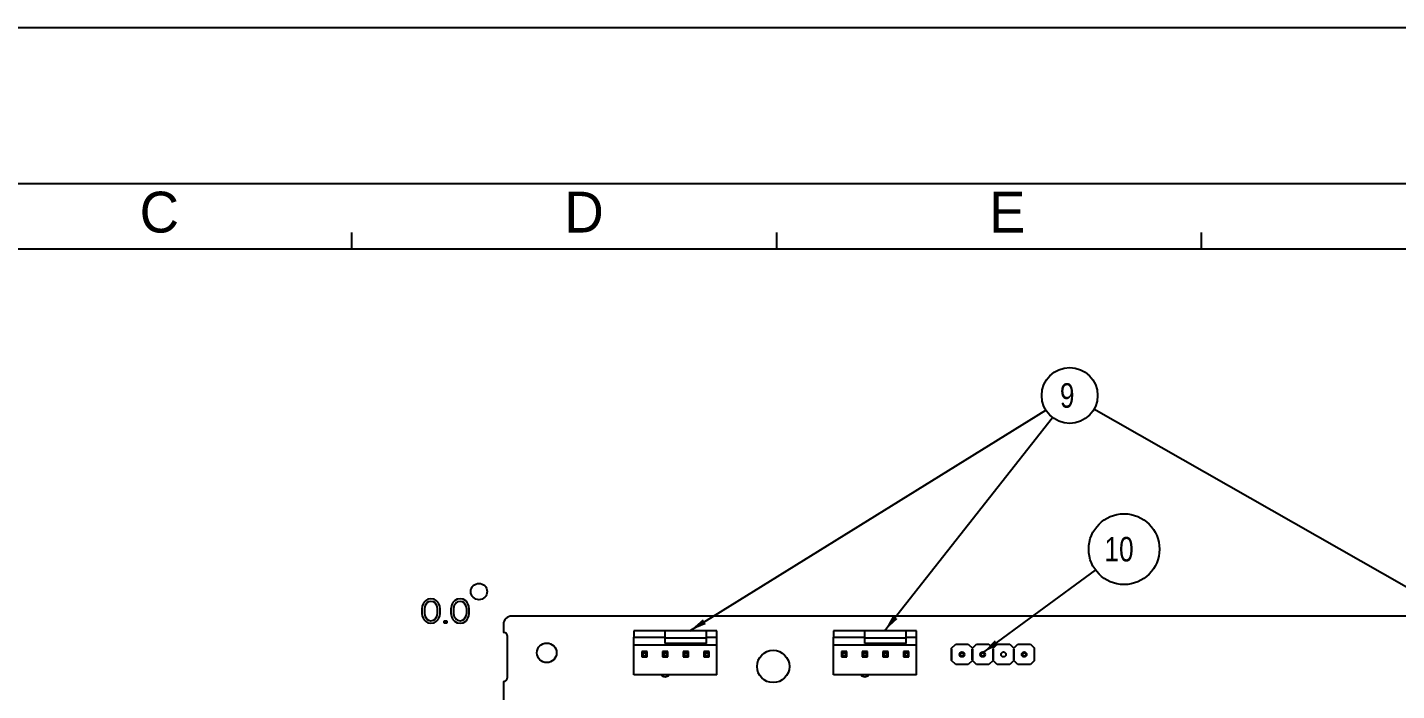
# Model space of a CAD drawing. Header units: millimetres. Extents: x 0 to 841, y 0 to 594.
# Drawn here: x 142.1 to 309.7, y 512.8 to 594 of the extents above; entities that cross this region are included whole.
import ezdxf

# ---------------------------------------------------------------- set-up
doc = ezdxf.new("R2010")
doc.units = ezdxf.units.MM
doc.header["$LTSCALE"] = 46.255
doc.layers.get('0').update_dxf_attribs({"linetype": 'CONTINUOUS'})
doc.layers.add('ASSEM_MEM', color=7, linetype='CONTINUOUS')
doc.layers.add('DETAIL', color=7, linetype='CONTINUOUS')
doc.styles.get("Standard").update_dxf_attribs({"font": 'txt', "width": 0.8})
doc.styles.add('TEXTSTYLE_2', font='txt')
doc.dimstyles.get("Standard").update_dxf_attribs({"dimtxt": 3, "dimasz": 2.1, "dimexe": 2, "dimexo": 1, "dimtad": 1, "dimzin": 0, "dimdsep": 46, "dimtxsty": 'STANDARD', "dimblk": '_FILLED', "dimblk1": '_FILLED', "dimblk2": '_FILLED', "dimcen": 0.09, "dimazin": 0, "dimtol": 1, "dimtp": 0.01, "dimtm": 0.01, "dimtfac": 1, "dimtofl": 0, "dimtmove": 0, "dimatfit": 3, "dimldrblk": '_FILLED', "dimfxl": 1, "dimtolj": 1, "dimtzin": 0, "dimarcsym": 0})

# ---------------------------------------------------------------- blocks, each defined once
blk = doc.blocks.new('_FILLED')
at = {"color": 0, "linetype": 'BYBLOCK'}
blk.add_solid([(0, 0), (-1, 0.167), (-1, -0.167)], dxfattribs=at)
blk = doc.blocks.new('BALLOON_BL12', base_point=(269.71, 548.93))
at = {"layer": 'DETAIL', "color": 7, "linetype": 'CONTINUOUS'}
blk.add_circle((269.71, 548.93), 3.42, dxfattribs=at)
at = {"layer": 'DETAIL', "color": 7, "linetype": 'CONTINUOUS', "insert": (268.51, 550.43), "char_height": 3, "width": 2.4, "attachment_point": 1, "line_spacing_factor": 0.9}
blk.add_mtext('9', dxfattribs=at)
blk = doc.blocks.new('BALLOON_BL13', base_point=(276.37, 530.11))
at = {"layer": 'DETAIL', "color": 7, "linetype": 'CONTINUOUS'}
blk.add_circle((276.37, 530.11), 4.33, dxfattribs=at)
at = {"layer": 'DETAIL', "color": 7, "linetype": 'CONTINUOUS', "insert": (273.97, 531.61), "char_height": 3, "width": 4.8, "attachment_point": 1, "line_spacing_factor": 0.9}
blk.add_mtext('10', dxfattribs=at)

msp = doc.modelspace()

# ---------------------------------------------------------------- linework, layer by layer
at = {"color": 7, "linetype": 'CONTINUOUS'}
for p, q in [((0, 594), (841, 594)), ((16.34, 574.88), (819.34, 574.88)), ((181.84, 566.88), (181.84, 568.88)), ((233.84, 566.88), (233.84, 568.88)), ((285.84, 566.88), (285.84, 568.88)), ((25.84, 566.88), (809.34, 566.88))]:
    msp.add_line(p, q, dxfattribs=at)
at = {"layer": 'ASSEM_MEM', "color": 40, "linetype": 'CONTINUOUS'}
for p, q in [((190.45, 523.14), (190.39, 522.82)), ((190.51, 523.33), (190.45, 523.14)), ((190.64, 523.59), (190.51, 523.33)), ((190.83, 523.78), (190.64, 523.59)), ((190.76, 523.14), (190.7, 522.76)), ((191.01, 523.52), (190.76, 523.14)), ((191.14, 523.97), (190.83, 523.78)), ((191.2, 523.65), (191.01, 523.52)), ((191.51, 524.03), (191.14, 523.97)), ((191.51, 523.72), (191.2, 523.65)), ((191.89, 523.97), (191.51, 524.03)), ((191.83, 523.65), (191.51, 523.72)), ((192.01, 523.52), (191.83, 523.65)), ((192.2, 523.78), (191.89, 523.97)), ((192.26, 523.14), (192.01, 523.52)), ((192.39, 523.59), (192.2, 523.78)), ((192.33, 522.76), (192.26, 523.14)), ((192.51, 523.33), (192.39, 523.59)), ((192.58, 523.14), (192.51, 523.33)), ((192.64, 522.82), (192.58, 523.14)), ((194.01, 523.14), (193.95, 522.82)), ((194.08, 523.33), (194.01, 523.14)), ((194.2, 523.59), (194.08, 523.33)), ((194.39, 523.78), (194.2, 523.59)), ((194.33, 523.14), (194.26, 522.76)), ((194.58, 523.52), (194.33, 523.14)), ((194.7, 523.97), (194.39, 523.78)), ((194.76, 523.65), (194.58, 523.52)), ((195.08, 524.03), (194.7, 523.97)), ((195.08, 523.72), (194.76, 523.65)), ((195.45, 523.97), (195.08, 524.03)), ((195.39, 523.65), (195.08, 523.72)), ((195.58, 523.52), (195.39, 523.65)), ((195.76, 523.78), (195.45, 523.97)), ((195.83, 523.14), (195.58, 523.52)), ((195.95, 523.59), (195.76, 523.78)), ((195.89, 522.76), (195.83, 523.14)), ((196.08, 523.33), (195.95, 523.59)), ((196.14, 523.14), (196.08, 523.33)), ((196.2, 522.82), (196.14, 523.14)), ((190.39, 522.82), (190.39, 522.25)), ((190.39, 522.25), (190.45, 521.93)), ((190.45, 521.93), (190.51, 521.74)), ((190.51, 521.74), (190.64, 521.48)), ((190.64, 521.48), (190.83, 521.29)), ((190.7, 522.76), (190.7, 522.31)), ((190.7, 522.31), (190.76, 521.93)), ((190.76, 521.93), (191.01, 521.55)), ((191.01, 521.55), (191.2, 521.42)), ((191.2, 521.42), (191.51, 521.35)), ((191.51, 521.35), (191.83, 521.42)), ((191.83, 521.42), (192.01, 521.55)), ((192.01, 521.55), (192.26, 521.93)), ((192.2, 521.29), (192.39, 521.48)), ((192.26, 521.93), (192.33, 522.31)), ((192.33, 522.31), (192.33, 522.76)), ((192.39, 521.48), (192.51, 521.74)), ((192.51, 521.74), (192.58, 521.93)), ((192.58, 521.93), (192.64, 522.25)), ((192.64, 522.25), (192.64, 522.82)), ((193.14, 521.03), (193.14, 521.35)), ((193.14, 521.35), (193.45, 521.35)), ((193.45, 521.35), (193.45, 521.03)), ((193.95, 522.82), (193.95, 522.25)), ((193.95, 522.25), (194.01, 521.93)), ((194.01, 521.93), (194.08, 521.74)), ((194.08, 521.74), (194.2, 521.48)), ((194.2, 521.48), (194.39, 521.29)), ((194.26, 522.76), (194.26, 522.31)), ((194.26, 522.31), (194.33, 521.93)), ((194.33, 521.93), (194.58, 521.55)), ((194.58, 521.55), (194.76, 521.42)), ((194.76, 521.42), (195.08, 521.35)), ((195.08, 521.35), (195.39, 521.42)), ((195.39, 521.42), (195.58, 521.55)), ((195.58, 521.55), (195.83, 521.93)), ((195.76, 521.29), (195.95, 521.48)), ((195.83, 521.93), (195.89, 522.31)), ((195.89, 522.31), (195.89, 522.76)), ((195.95, 521.48), (196.08, 521.74)), ((196.08, 521.74), (196.14, 521.93)), ((196.14, 521.93), (196.2, 522.25)), ((196.2, 522.25), (196.2, 522.82)), ((190.83, 521.29), (191.14, 521.1)), ((191.14, 521.1), (191.51, 521.03)), ((191.51, 521.03), (191.89, 521.1)), ((191.89, 521.1), (192.2, 521.29)), ((193.45, 521.03), (193.14, 521.03)), ((194.39, 521.29), (194.7, 521.1)), ((194.7, 521.1), (195.08, 521.03)), ((195.08, 521.03), (195.45, 521.1)), ((195.45, 521.1), (195.76, 521.29))]:
    msp.add_line(p, q, dxfattribs=at)
at = {"layer": 'ASSEM_MEM', "color": 3, "linetype": 'CONTINUOUS'}
for p, q in [((369.39, 521.92), (201.39, 521.92)), ((200.39, 520.92), (200.39, 519.92)), ((200.89, 514.42), (200.89, 519.42)), ((200.39, 513.92), (200.39, 510.37))]:
    msp.add_line(p, q, dxfattribs=at)
at = {"layer": 'ASSEM_MEM', "color": 7, "linetype": 'CONTINUOUS'}
for p, q in [((216.36, 520.12), (216.36, 519.35)), ((226.52, 520.12), (216.36, 520.12)), ((220.17, 518.57), (220.17, 520.12)), ((225.25, 518.57), (225.25, 520.12)), ((226.52, 514.71), (226.52, 520.12)), ((240.81, 520.12), (240.81, 519.35)), ((250.97, 520.12), (240.81, 520.12)), ((244.62, 518.57), (244.62, 520.12)), ((249.7, 518.57), (249.7, 520.12)), ((250.97, 514.71), (250.97, 520.12)), ((216.36, 519.35), (220.17, 519.35)), ((216.36, 514.71), (216.36, 519.34)), ((226.52, 518.36), (216.36, 518.36)), ((220.17, 519.25), (225.25, 519.25)), ((220.17, 518.58), (225.25, 518.58)), ((225.25, 518.57), (220.17, 518.57)), ((225.25, 519.35), (226.52, 519.35)), ((240.81, 519.35), (244.62, 519.35)), ((240.81, 514.71), (240.81, 519.34)), ((250.97, 518.36), (240.81, 518.36)), ((244.62, 519.25), (249.7, 519.25)), ((244.62, 518.58), (249.7, 518.58)), ((249.7, 518.57), (244.62, 518.57)), ((249.7, 519.35), (250.97, 519.35)), ((255.25, 517.97), (255.75, 518.47)), ((255.75, 518.47), (257.29, 518.47)), ((257.29, 518.47), (257.79, 517.97)), ((257.79, 517.97), (258.29, 518.47)), ((258.29, 518.47), (259.83, 518.47)), ((259.83, 518.47), (260.33, 517.97)), ((260.33, 517.97), (260.83, 518.47)), ((260.83, 518.47), (262.37, 518.47)), ((262.37, 518.47), (262.87, 517.97)), ((262.87, 517.97), (263.37, 518.47)), ((263.37, 518.47), (264.91, 518.47)), ((264.91, 518.47), (265.41, 517.97)), ((217.31, 517.57), (217.31, 516.92)), ((217.46, 517.42), (217.31, 517.57)), ((217.96, 517.57), (217.31, 517.57)), ((217.31, 516.92), (217.46, 517.07)), ((217.31, 516.92), (217.96, 516.92)), ((217.46, 517.42), (217.46, 517.07)), ((217.46, 517.42), (217.81, 517.42)), ((217.46, 517.07), (217.81, 517.07)), ((217.96, 517.57), (217.81, 517.42)), ((217.81, 517.42), (217.81, 517.07)), ((217.96, 516.92), (217.81, 517.07)), ((217.96, 516.92), (217.96, 517.57)), ((219.85, 517.57), (219.85, 516.92)), ((220, 517.42), (219.85, 517.57)), ((220.5, 517.57), (219.85, 517.57)), ((219.85, 516.92), (220, 517.07)), ((219.85, 516.92), (220.5, 516.92)), ((220, 517.42), (220, 517.07)), ((220, 517.42), (220.35, 517.42)), ((220, 517.07), (220.35, 517.07)), ((220.5, 517.57), (220.35, 517.42)), ((220.35, 517.42), (220.35, 517.07)), ((220.5, 516.92), (220.35, 517.07)), ((220.5, 516.92), (220.5, 517.57)), ((222.39, 517.57), (222.39, 516.92)), ((222.54, 517.42), (222.39, 517.57)), ((223.04, 517.57), (222.39, 517.57)), ((222.39, 516.92), (222.54, 517.07)), ((222.39, 516.92), (223.04, 516.92)), ((222.54, 517.42), (222.54, 517.07)), ((222.54, 517.42), (222.89, 517.42)), ((222.54, 517.07), (222.89, 517.07)), ((223.04, 517.57), (222.89, 517.42)), ((222.89, 517.42), (222.89, 517.07)), ((223.04, 516.92), (222.89, 517.07)), ((223.04, 516.92), (223.04, 517.57)), ((224.93, 517.57), (224.93, 516.92)), ((225.08, 517.42), (224.93, 517.57)), ((225.58, 517.57), (224.93, 517.57)), ((224.93, 516.92), (225.08, 517.07)), ((224.93, 516.92), (225.58, 516.92)), ((225.08, 517.42), (225.08, 517.07)), ((225.08, 517.42), (225.43, 517.42)), ((225.08, 517.07), (225.43, 517.07)), ((225.58, 517.57), (225.43, 517.42)), ((225.43, 517.42), (225.43, 517.07)), ((225.58, 516.92), (225.43, 517.07)), ((225.58, 516.92), (225.58, 517.57)), ((241.76, 517.57), (241.76, 516.92)), ((241.91, 517.42), (241.76, 517.57)), ((242.41, 517.57), (241.76, 517.57)), ((241.76, 516.92), (241.91, 517.07)), ((241.76, 516.92), (242.41, 516.92)), ((241.91, 517.42), (241.91, 517.07)), ((241.91, 517.42), (242.26, 517.42)), ((241.91, 517.07), (242.26, 517.07)), ((242.41, 517.57), (242.26, 517.42)), ((242.26, 517.42), (242.26, 517.07)), ((242.41, 516.92), (242.26, 517.07)), ((242.41, 516.92), (242.41, 517.57)), ((244.3, 517.57), (244.3, 516.92)), ((244.45, 517.42), (244.3, 517.57)), ((244.95, 517.57), (244.3, 517.57)), ((244.3, 516.92), (244.45, 517.07)), ((244.3, 516.92), (244.95, 516.92)), ((244.45, 517.42), (244.45, 517.07)), ((244.45, 517.42), (244.8, 517.42)), ((244.45, 517.07), (244.8, 517.07)), ((244.95, 517.57), (244.8, 517.42)), ((244.8, 517.42), (244.8, 517.07)), ((244.95, 516.92), (244.8, 517.07)), ((244.95, 516.92), (244.95, 517.57)), ((246.84, 517.57), (246.84, 516.92)), ((246.99, 517.42), (246.84, 517.57)), ((247.49, 517.57), (246.84, 517.57)), ((246.84, 516.92), (246.99, 517.07)), ((246.84, 516.92), (247.49, 516.92)), ((246.99, 517.42), (246.99, 517.07)), ((246.99, 517.42), (247.34, 517.42)), ((246.99, 517.07), (247.34, 517.07)), ((247.49, 517.57), (247.34, 517.42)), ((247.34, 517.42), (247.34, 517.07)), ((247.49, 516.92), (247.34, 517.07)), ((247.49, 516.92), (247.49, 517.57)), ((249.38, 517.57), (249.38, 516.92)), ((249.53, 517.42), (249.38, 517.57)), ((250.03, 517.57), (249.38, 517.57)), ((249.38, 516.92), (249.53, 517.07)), ((249.38, 516.92), (250.03, 516.92)), ((249.53, 517.42), (249.53, 517.07)), ((249.53, 517.42), (249.88, 517.42)), ((249.53, 517.07), (249.88, 517.07)), ((250.03, 517.57), (249.88, 517.42)), ((249.88, 517.42), (249.88, 517.07)), ((250.03, 516.92), (249.88, 517.07)), ((250.03, 516.92), (250.03, 517.57)), ((255.25, 516.47), (255.25, 517.97)), ((255.3, 517.87), (255.25, 517.87)), ((255.25, 516.57), (255.3, 516.57)), ((255.75, 515.97), (255.25, 516.47)), ((255.3, 516.57), (255.3, 517.87)), ((257.79, 516.47), (257.29, 515.97)), ((257.74, 517.87), (257.74, 516.57)), ((257.84, 517.87), (257.74, 517.87)), ((257.74, 516.57), (257.84, 516.57)), ((258.29, 515.97), (257.79, 516.47)), ((257.84, 516.57), (257.84, 517.87)), ((260.33, 516.47), (259.83, 515.97)), ((260.28, 517.87), (260.28, 516.57)), ((260.38, 517.87), (260.28, 517.87)), ((260.28, 516.57), (260.38, 516.57)), ((260.83, 515.97), (260.33, 516.47)), ((260.38, 516.57), (260.38, 517.87)), ((262.87, 516.47), (262.37, 515.97)), ((262.82, 517.87), (262.82, 516.57)), ((262.92, 517.87), (262.82, 517.87)), ((262.82, 516.57), (262.92, 516.57)), ((263.37, 515.97), (262.87, 516.47)), ((262.92, 516.57), (262.92, 517.87)), ((265.41, 516.47), (264.91, 515.97)), ((265.36, 517.87), (265.36, 516.57)), ((265.41, 517.87), (265.36, 517.87)), ((265.36, 516.57), (265.41, 516.57)), ((265.41, 516.47), (265.41, 517.97)), ((226.52, 514.71), (216.36, 514.71)), ((250.97, 514.71), (240.81, 514.71)), ((257.29, 515.97), (255.75, 515.97)), ((259.83, 515.97), (258.29, 515.97)), ((262.37, 515.97), (260.83, 515.97)), ((264.91, 515.97), (263.37, 515.97))]:
    msp.add_line(p, q, dxfattribs=at)
for centre, radius in [((197.39, 524.92), 1), ((256.52, 517.22), 0.3), ((256.52, 517.22), 0.2), ((259.06, 517.22), 0.3), ((259.06, 517.22), 0.2), ((261.6, 517.22), 0.3), ((264.14, 517.22), 0.3), ((264.14, 517.22), 0.2)]:
    msp.add_circle(centre, radius, dxfattribs=at)
at = {"layer": 'ASSEM_MEM', "color": 3, "linetype": 'CONTINUOUS'}
for centre, radius in [((205.69, 517.42), 1.2), ((233.41, 515.75), 1.98)]:
    msp.add_circle(centre, radius, dxfattribs=at)
for centre, radius, start, end in [((201.39, 520.92), 1, 90, 180), ((200.39, 519.42), 0.5, 0, 90), ((200.39, 514.42), 0.5, 270, 360)]:
    msp.add_arc(centre, radius, start, end, dxfattribs=at)
at = {"layer": 'ASSEM_MEM', "color": 7, "linetype": 'CONTINUOUS'}
for centre in [(220.17, 515.06), (244.62, 515.06)]:
    msp.add_arc(centre, 0.575, 217.5042, 322.4958, dxfattribs=at)

# ---------------------------------------------------------------- block references
at = {"layer": 'DETAIL', "color": 7, "linetype": 'CONTINUOUS'}
for name, p in [('BALLOON_BL12', (269.71, 548.93)), ('BALLOON_BL13', (276.37, 530.11))]:
    msp.add_blockref(name, p, dxfattribs=at)

# ---------------------------------------------------------------- texts
at = {"color": 7, "linetype": 'CONTINUOUS', "char_height": 5, "width": 5, "attachment_point": 1, "line_spacing_factor": 0.9, "style": 'TEXTSTYLE_2'}
for s, insert in [('C', (155.84, 573.88)), ('D', (207.84, 573.88)), ('E', (259.84, 573.88))]:
    msp.add_mtext(s, dxfattribs=dict(at, insert=insert))

# ---------------------------------------------------------------- leaders
at = {"layer": 'DETAIL', "color": 7, "linetype": 'CONTINUOUS'}
for points in [[(223.2, 520.12), (266.8, 547.13)], [(320.32, 520.12), (272.68, 547.24)], [(247.05, 520.12), (267.59, 546.24)], [(259.06, 517.42), (272.88, 527.55)]]:
    msp.add_leader(points, dimstyle='STANDARD', override={"dimtad": 0}, dxfattribs=at)

doc.saveas('drawing.dxf')
